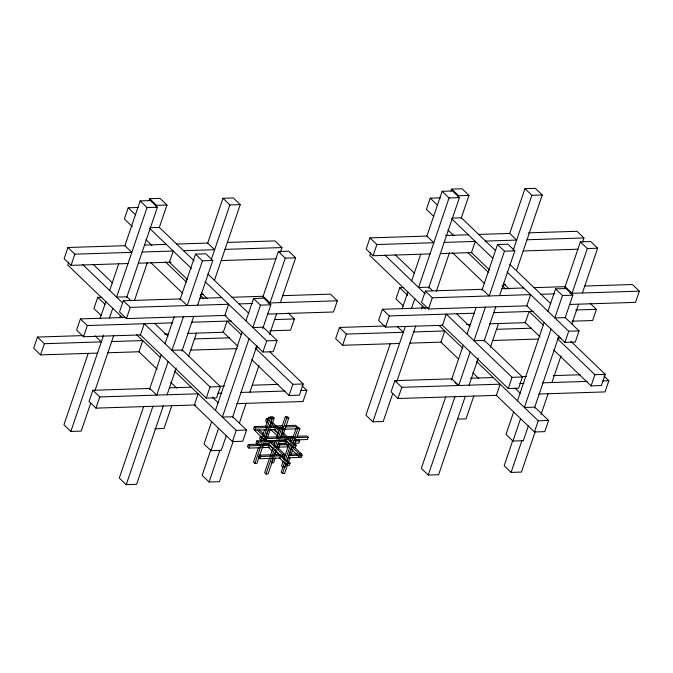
<?xml version="1.0" encoding="UTF-8"?>
<svg xmlns="http://www.w3.org/2000/svg" width="673" height="673" viewBox="0 0 673 673"><rect width="100%" height="100%" fill="white"/><g stroke="black" fill="none" stroke-linecap="round" stroke-linejoin="round"><path stroke-width="1.01" d="M83.015 335.6L37.461 337.055L33.65 348.244L40.573 354.898L97.518 353.089M67.948 247.504L74.871 254.158L131.815 252.35L124.892 245.695L67.948 247.504L64.137 258.701L71.06 265.355L128.005 263.538M68.705 262.268L67.754 265.069L122.604 317.774M40.573 354.898L44.384 343.71L37.461 337.055M71.06 265.355L74.871 254.158M125.952 317.446L80.398 318.893L76.587 330.09L83.511 336.736L140.455 334.927L144.266 323.73L210.052 386.933L220.399 386.605L216.588 397.802L206.241 398.13L140.026 334.506M83.511 336.736L87.322 325.547L80.398 318.893M101.875 297.197L97.736 297.331L93.926 308.528L101.211 315.528M138.571 207.452L128.223 207.78L124.412 218.977L132.43 226.683M88.23 353.375L63.918 424.789L70.842 431.443L81.197 431.115L90.687 403.253M100.117 318.447L105.838 301.664M109.649 290.467L118.726 263.799M124.892 245.695L140.135 200.924L150.483 200.588L157.406 207.242L126.583 297.786M149.027 200.647L149.692 198.703L160.048 198.375L166.971 205.029L159.215 227.794M70.842 431.443L103.634 335.12M109.379 318.245L112.761 308.31M140.135 200.924L147.059 207.57L116.572 297.121L126.928 296.793L130.638 300.351M168.157 361.536L156.725 395.118L149.801 388.464L92.857 390.281L89.046 401.47L95.97 408.124L195.826 404.944M179.943 299.914L195.523 254.142L202.447 260.796L187.212 305.567L180.28 298.921L123.336 300.73L119.525 311.927L126.448 318.581L226.313 315.401M155.951 207.301L156.616 205.358L149.692 198.703M95.086 390.315L113.712 335.591M119.811 317.681L120.492 315.696M95.97 408.124L99.781 396.927L92.857 390.281M126.448 318.581L130.259 307.384L123.336 300.73M134.617 300.057L147.421 262.436M143.652 406.517L119.314 478.015L126.238 484.661L136.594 484.333L163.27 405.979M149.398 389.642L161.234 354.881M165.045 343.693L174.189 316.823M183.586 250.701L214.645 249.708L207.721 243.054L222.965 198.283L233.312 197.955L240.236 204.609L214.494 280.22M126.238 484.661L152.914 406.307M183.401 316.764L171.968 350.347L182.316 350.01L220.399 386.605M211.255 259.66L229.888 204.937L222.965 198.283M167.081 394.79L176.191 368.005M181.937 351.146L193.748 316.436M197.559 305.239L212.803 260.468L205.879 253.814L195.523 254.142M171.8 405.634L164.027 428.474L154.706 428.768M188.701 355.983L196.482 333.152M206.241 398.13L210.052 386.933M211.642 421.626L204.02 444.012L210.943 450.666L221.291 450.338L226.347 435.49M215.444 410.429L242.12 332.075M245.931 320.886L253.553 298.501L263.909 298.164L270.832 304.819L262.748 328.575M210.952 449.505L202.144 475.374L209.067 482.028L219.423 481.7L233.262 441.034M262.773 297.273L278.353 251.509L288.709 251.18L295.632 257.826L280.389 302.606M210.943 450.666L218.565 428.28M249.044 338.729L222.376 417.083L232.723 416.755L246.57 430.064L242.768 441.252L232.412 441.581L194.329 404.995L198.14 393.798L99.781 396.927M253.553 298.501L260.476 305.147L252.855 327.541L263.21 327.204L277.057 340.513L273.246 351.71L262.891 352.038L224.816 315.444L228.618 304.255L130.259 307.384M280.355 252.232L281.945 247.563L275.013 240.917L227.39 242.431M209.067 482.028L219.869 450.287M278.353 251.509L285.276 258.163L270.033 302.934L263.109 296.28L232.05 297.273M232.412 417.672L257.019 345.409M232.412 441.581L236.223 430.392L174.551 371.134M262.891 352.038L266.701 340.841L205.038 281.592M239.344 423.182L246.099 403.346M249.902 392.149L258.987 365.481M269.52 334.54L276.578 313.795M248.244 444.517L249.633 445.846L261.023 445.484L259.635 444.155L248.244 444.517L247.487 446.754L248.867 448.083L260.258 447.722L259.568 447.057M254.344 426.606L255.732 427.935L267.122 427.574L265.734 426.245L254.344 426.606L253.586 428.844L254.966 430.173L266.357 429.811L265.667 429.147M248.867 448.083L249.633 445.846M254.966 430.173L255.732 427.935M288.162 312.962L294.395 318.952L290.585 330.149L269.881 330.805M267.846 441.639L268.224 440.521L256.834 440.882L256.077 443.12L257.456 444.449L268.847 444.087L269.612 441.85L282.769 454.494L284.839 454.426L284.073 456.664L282.004 456.731L268.527 443.785M257.456 444.449L258.222 442.211L256.834 440.882M262.377 436.508L260.3 436.567L259.542 438.804L261.62 440.807M268.468 418.598L266.399 418.656L265.642 420.903L267.711 422.896M258.541 447.368L253.536 462.065L254.924 463.394L256.993 463.327L263.766 443.423M260.619 441.269L261.923 437.433L262.958 437.4M264.649 429.441L262.689 435.195L263.723 435.162M265.734 426.245L268.779 417.285L270.849 417.218L272.237 418.556L265.801 437.458M254.924 463.394L261.629 443.692M262.638 440.739L263.311 438.762L264.346 438.737M268.779 417.285L270.167 418.614L264.068 436.525L266.138 436.466L267.526 437.795M275.425 449.379L274.391 449.413L272.102 456.126L270.714 454.797L259.324 455.158L258.567 457.396L259.946 458.725L280.658 458.069M276.477 437.879L279.859 427.935L281.247 429.265L278.193 438.216L276.813 436.886L265.423 437.248L264.657 439.486L266.045 440.815L286.757 440.159M265.793 436.642L267.795 430.77M270.857 421.761L272.077 418.177L270.697 416.848L272.767 416.78L274.147 418.11L272.17 423.931M264.447 441.438L265.128 439.444M259.946 458.725L260.712 456.487L259.324 455.158M266.045 440.815L266.811 438.577L265.423 437.248M267.543 437.509L270.512 428.777M267.534 445.004L267.921 443.886L262.739 444.054M273.633 427.094L274.02 425.975L269.873 426.11M269.915 441.572L270.294 440.453M275.703 427.035L276.09 425.916L282.298 425.715L283.686 427.044L277.469 427.246L277.091 428.365M271.295 442.901L271.682 441.782L274.449 444.449M269.629 351.685L303.229 383.972L299.418 395.16L289.07 395.488L292.881 384.3L255.538 348.421M269.646 457.934L264.615 472.707L266.003 474.036L268.073 473.969L273.406 458.296L272.716 457.632M270.319 455.958L273.002 448.083L274.037 448.05M275.459 440.865L273.76 445.846L274.803 445.812M282.298 425.715L285.344 416.764L287.421 416.696L288.801 418.026L283.383 433.942M266.003 474.036L271.337 458.363L270.647 457.699M273.188 457.892L271.488 462.864L273.558 462.797L275.24 457.876M274.197 454.906L274.878 452.912M276.822 447.192L277.924 443.961M282.332 431.023L286.732 418.093L285.344 416.764M276.174 450.187L274.172 456.058L273.482 455.394M276.839 448.226L279.505 440.394L278.815 439.721M279.859 427.935L281.928 427.868L283.316 429.197L280.271 438.148L279.573 437.484M278.252 449.009L280.271 443.095M278.614 455.655L279.001 454.536L273.818 454.696M284.713 437.744L285.091 436.626L279.918 436.785M284.41 441.109L284.788 439.991M280.691 455.587L281.07 454.468M286.782 437.677L287.169 436.558L293.378 436.356L294.766 437.694L308.226 437.265L307.46 439.503L294 439.932L292.999 442.868M278.925 441.555L286.176 441.32L285.411 443.557L278.168 443.793M282.004 456.731L282.769 454.494M288.17 439.006L288.549 437.887L291.653 437.786M302 385.679L306.854 390.34L303.043 401.529L236.778 403.64M282.786 295.657L330.409 294.135L337.333 300.789L333.522 311.986L267.265 314.098M292.94 443.886L294.925 438.064L293.537 436.735L291.468 436.802L289.945 441.278L290.98 441.244M291.468 436.802L292.848 438.131L291.325 442.607L293.394 442.548L296.17 445.206L295.405 447.444L293.335 447.511L285.714 440.192L286.479 437.955L266.811 438.577M293.041 437.357L296.423 427.405L298.501 427.338L299.88 428.667L296.835 437.627L296.145 436.962M287.64 464.631L284.637 473.447L282.567 473.506L285.907 463.714M286.9 460.778L287.901 457.842L301.361 457.413L302.127 455.167L300.738 453.838M289.003 454.62L291.67 446.788M294.766 437.694L297.811 428.735L296.423 427.405M286.336 463.293L285.016 467.171L282.946 467.239L281.558 465.909L283.081 461.426L284.115 461.392M286.992 461.35L292.284 445.829M291.602 444.819L290.568 444.853L285.226 460.517L287.304 460.458L290.071 463.117L289.306 465.354L287.236 465.422L288.002 463.184L275.274 450.952M293.335 447.511L294.093 445.274L281.364 433.042M288.305 462.671L289.97 457.775L289.281 457.11M292.696 449.774L290.736 455.537L290.046 454.872M294.438 444.66L296.07 439.864L295.38 439.2M298.248 439.562L299.636 440.891L298.871 443.128L294.732 443.263M385.032 325.984L339.478 327.44L335.667 338.628L342.591 345.283L399.535 343.466M369.957 237.889L376.88 244.543L433.833 242.726L426.901 236.08L369.957 237.889L366.146 249.086L373.078 255.74L430.022 253.923M294.48 447.242L301.403 453.896L300.638 456.134L298.568 456.201L299.334 453.964L291.712 446.645L292.747 446.611M370.722 252.653L369.771 255.454L425.378 308.882M342.591 345.283L346.402 334.086L339.478 327.44M373.078 255.74L376.88 244.543M427.969 307.822L382.415 309.277L378.605 320.466L385.528 327.12L442.472 325.311L446.283 314.114L512.06 377.317L522.416 376.989L518.605 388.178L508.25 388.514L442.043 324.891M385.528 327.12L389.339 315.931L382.415 309.277M403.893 287.581L399.754 287.716L395.943 298.905L403.228 305.912M440.588 197.837L430.232 198.165L426.43 209.362L433.715 216.361M390.247 343.76L365.935 415.174L372.859 421.82L383.215 421.491L392.696 393.638M402.134 308.831L407.855 292.04M411.666 280.851L420.743 254.184M426.901 236.08L442.144 191.3L452.5 190.972L459.423 197.626L428.6 288.17M451.045 191.031L451.709 189.088L462.057 188.76L468.98 195.406L461.232 218.178M372.859 421.82L405.314 326.498M411.396 308.629L414.778 298.694M442.144 191.3L449.068 197.955L418.589 287.506L428.937 287.169L432.646 290.736M470.166 351.92L458.742 385.503L451.81 378.849L394.866 380.657L391.055 391.854L397.987 398.509L496.792 395.362M481.961 290.299L497.54 244.526L504.464 251.18L489.221 295.952L482.297 289.297L425.353 291.115L421.542 302.303L428.465 308.957L527.279 305.811M457.968 197.685L458.633 195.742L451.709 189.088M396.759 381.692L415.729 325.976M421.491 309.058L422.501 306.08M397.987 398.509L401.789 387.312L394.866 380.657M428.465 308.957L432.276 297.769L425.353 291.115M436.297 291.426L449.438 252.821M445.669 396.902L421.332 468.391L428.255 475.045L438.611 474.717L465.279 396.363M451.415 380.018L463.243 345.266M467.054 334.077L476.198 307.208M455.276 382.171L455.083 382.735L458.742 385.503M485.595 241.077L516.654 240.093L509.73 233.438L524.974 188.667L535.329 188.339L542.253 194.985L516.511 270.605M428.255 475.045L454.931 396.691M485.41 307.149L473.977 340.723L484.333 340.395L522.416 376.989M513.163 250.356L531.897 195.321L524.974 188.667M469.089 385.166L478.335 358.019M484.03 341.278L495.765 306.821M499.576 295.624L514.82 250.852L507.896 244.198L497.54 244.526M473.817 396.018L466.044 418.858L457.758 419.119M490.381 347.361L498.491 323.528M508.25 388.514L512.06 377.317M513.65 412.011L506.029 434.396L512.952 441.051L523.308 440.714L528.364 425.866M517.461 400.814L544.137 322.46M547.948 311.263L555.57 288.877L565.926 288.549L572.849 295.203L565.093 317.967M512.624 440.882L504.161 465.758L511.085 472.412L521.44 472.076L535.279 431.418M564.79 287.657L580.37 241.885L590.726 241.557L597.649 248.211L582.406 292.982M512.952 441.051L520.574 418.656M551.061 329.114L524.385 407.468L534.741 407.14L548.588 420.44L544.777 431.637L534.429 431.965L496.346 395.371L500.157 384.182L401.789 387.312M555.57 288.877L562.493 295.531L554.872 317.917L565.227 317.589L579.074 330.897L575.264 342.086L564.908 342.422L526.824 305.828L530.635 294.631L432.276 297.769M582.683 241.683L583.954 237.948L577.03 231.293L528.372 232.841M511.085 472.412L521.886 440.672M580.37 241.885L587.293 248.539L572.05 293.319L565.127 286.664L534.068 287.649M534.429 408.048L559.027 335.785M534.429 431.965L538.232 420.776L476.568 361.519M564.908 342.422L568.719 331.225L507.055 271.976M541.016 414.551L548.108 393.722M551.919 382.533L561.038 355.748M571.873 323.932L578.595 304.179M590.179 303.346L596.413 309.336L592.602 320.525L571.89 321.189M570.897 341.346L605.246 374.348L601.435 385.545L591.079 385.873L594.89 374.676L557.555 338.805M604.018 376.064L608.863 380.716L605.052 391.913L538.795 394.025M584.803 286.033L632.427 284.519L639.35 291.173L635.539 302.362L569.274 304.474M156.616 205.358L166.971 205.029M458.633 195.742L468.98 195.406M147.059 207.57L157.406 207.242M229.888 204.937L240.236 204.609M449.068 197.955L459.423 197.626M531.897 195.321L542.253 194.985M150.029 227.71L159.35 227.415L194.186 260.888M452.046 218.094L461.358 217.791L495.446 250.541M144.56 245.065L166.307 244.375M176.654 244.047L207.721 243.054M445.543 235.483L468.315 234.759M478.671 234.431L509.73 233.438M142.171 252.013L173.23 251.029L169.419 262.218L187.59 279.682M224.992 249.38L281.945 247.563M444.18 242.398L475.247 241.414L471.437 252.602L489.608 270.066M527.009 239.765L583.954 237.948M202.447 260.796L212.803 260.468M285.276 258.163L295.632 257.826M504.464 251.18L514.82 250.852M587.293 248.539L597.649 248.211M138.36 263.21L170.917 262.176M221.19 260.569L276.056 258.827M440.369 253.595L471.882 252.585M523.199 250.953L578.073 249.212M200.436 294.446L203.54 294.353M503.488 284.797L505.558 284.729M199.957 298.29L221.695 297.601M501.974 288.675L523.712 287.985M238.974 303.918L252.434 303.489M267.963 303.001L337.333 300.789M540.991 294.303L554.451 293.874M569.981 293.378L639.35 291.173M260.476 305.147L270.832 304.819M562.493 295.531L572.849 295.203M119.542 317.261L122.654 317.16M421.559 307.637L424.663 307.544M87.322 325.547L172.481 322.838M191.384 322.232L231.243 320.962M274.727 319.574L294.395 318.952M389.339 315.931L474.49 313.214M493.402 312.617L533.252 311.347M575.701 309.992L596.413 309.336M164.464 334.161L168.671 334.027M187.574 333.421L223.285 332.285L227.095 321.097L241.195 334.641M466.482 324.546L470.679 324.411M489.591 323.806L525.302 322.67L529.113 311.473L543.212 325.017M44.384 343.71L101.329 341.892L95.095 335.903M111.684 341.564L142.743 340.572L138.932 351.769L157.112 369.233M194.514 338.923L229.712 337.804M346.402 334.086L403.346 332.277L397.112 326.287M413.702 331.949L444.76 330.956L440.95 342.153L458.363 358.886M496.531 329.307L531.729 328.188M266.701 340.841L277.057 340.513M568.719 331.225L579.074 330.897M255.833 347.672L258.937 347.571M557.841 338.056L560.954 337.955M107.873 352.761L139.387 351.752M190.703 350.12L237.291 348.639M409.891 343.137L441.395 342.136M492.72 340.504L538.274 339.049M169.47 387.841L191.216 387.143M220.206 386.226L224.345 386.092M252.299 385.2L278.185 384.376M470.452 378.251L493.225 377.528M522.223 376.602L526.362 376.476M553.282 375.618L580.202 374.76M292.881 384.3L303.229 383.972M594.89 374.676L605.246 374.348M217.808 393.175L221.947 393.04M240.589 392.443L285.108 391.03M300.638 390.533L306.854 390.34M519.825 383.551L523.964 383.425M542.606 382.828L587.125 381.414M602.655 380.918L608.863 380.716M272.077 418.177L274.147 418.11M270.167 418.614L272.237 418.556M286.732 418.093L288.801 418.026M270.824 424.856L269.789 424.89L271.177 426.219M285.402 425.614L295.758 425.286L297.146 426.615L285.756 426.976L285.066 426.312M236.223 430.392L246.57 430.064M538.232 420.776L548.588 420.44M275.678 429.517L268.426 429.744L267.736 429.08M281.247 429.265L283.316 429.197M296.381 428.852L284.99 429.214L284.3 428.55M297.811 428.735L299.88 428.667M282.71 435.936L280.633 436.003L282.021 437.332M297.516 436.23L306.838 435.927L308.226 437.265M292.848 438.131L294.925 438.064M278.58 440.192L286.858 439.923M258.222 442.211L275.821 441.656M295.497 441.025L299.636 440.891M279.312 443.524L286.555 443.297M290.214 443.49L289.18 443.515L283.846 459.188L284.881 459.154M287.943 444.626L279.657 444.887L278.967 444.222M294.093 445.274L296.17 445.206M262.167 447.276L264.245 447.209M269.579 447.427L262.327 447.654L261.637 446.99M288.212 446.83L278.9 447.124L278.201 446.46M291.989 448.849L290.955 448.883L298.568 456.201M290.391 454.174L297.634 453.939M299.334 453.964L301.403 453.896M260.712 456.487L280.38 455.865L279.623 458.103L287.236 465.422M283.493 455.764L285.562 455.697M288.667 455.596L297.988 455.301M300.057 455.234L302.127 455.167M285.503 462.73L284.469 462.763L281.188 472.177L282.567 473.506M288.002 463.184L290.071 463.117M509.831 264.363L550.775 303.708M430.232 198.165L437.526 205.172M451.76 218.851L492.661 258.146M447.949 230.04L453.972 235.828M503.244 283.165L509.301 288.986M467.609 252.383L488.514 272.472M502.159 285.579L505.869 289.146M452.601 252.812L484.703 283.67M524.873 322.258L540.015 336.811M553.744 350.002L591.079 385.873M395.135 254.688L414.551 273.347M456.639 313.786L469.99 326.615M384.779 255.017L425.26 293.916M515.022 388.186L520.288 393.251M399.754 287.716L407.771 295.413M439.217 325.631L462.931 348.421M472.757 372.716L478.814 378.537M207.814 273.987L248.758 313.324M128.223 207.78L135.509 214.788M149.743 228.467L191.401 268.493M145.932 239.655L151.955 245.443M201.227 292.78L207.284 298.602M165.592 261.999L186.505 282.088M200.142 295.195L203.852 298.762M150.584 262.428L182.694 293.285M222.856 331.873L237.998 346.427M251.727 359.618L289.07 395.488M282.231 428.617L282.921 429.281M279.707 429.391L272.624 422.585L270.554 422.652L279.127 430.888M281.945 431.544L291.316 440.546M266.399 418.656L268.477 420.659M278.37 433.134L274.643 429.551L275.4 427.313L269.192 427.506L268.493 426.842M281.348 435.995L282.845 437.433M273.709 429.349L278.555 434.001M286.176 441.32L289.634 444.651M270.874 429.593L277.798 436.247M285.091 443.255L288.818 446.838M276.746 439.789L277.436 440.453L275.148 447.175L277.217 447.108L284.839 454.426M93.118 264.312L112.534 282.963M154.622 323.402L167.972 336.231M259.214 429.811L263.37 433.799M257.145 429.879L265.456 437.862M283.148 456.462L284.528 457.791M82.762 264.64L122.503 302.825M254.31 430.114L265.549 440.916M260.3 436.567L262.377 438.569M267.921 443.886L273.036 448.798M272.271 451.036L268.544 447.461L269.301 445.215L263.093 445.417L262.403 444.752M274.508 453.19L276.746 455.335M212.256 397.087L218.279 402.866M97.736 297.331L105.022 304.331M136.51 334.59L160.166 357.313M170.74 382.331L176.797 388.153"/></g></svg>
